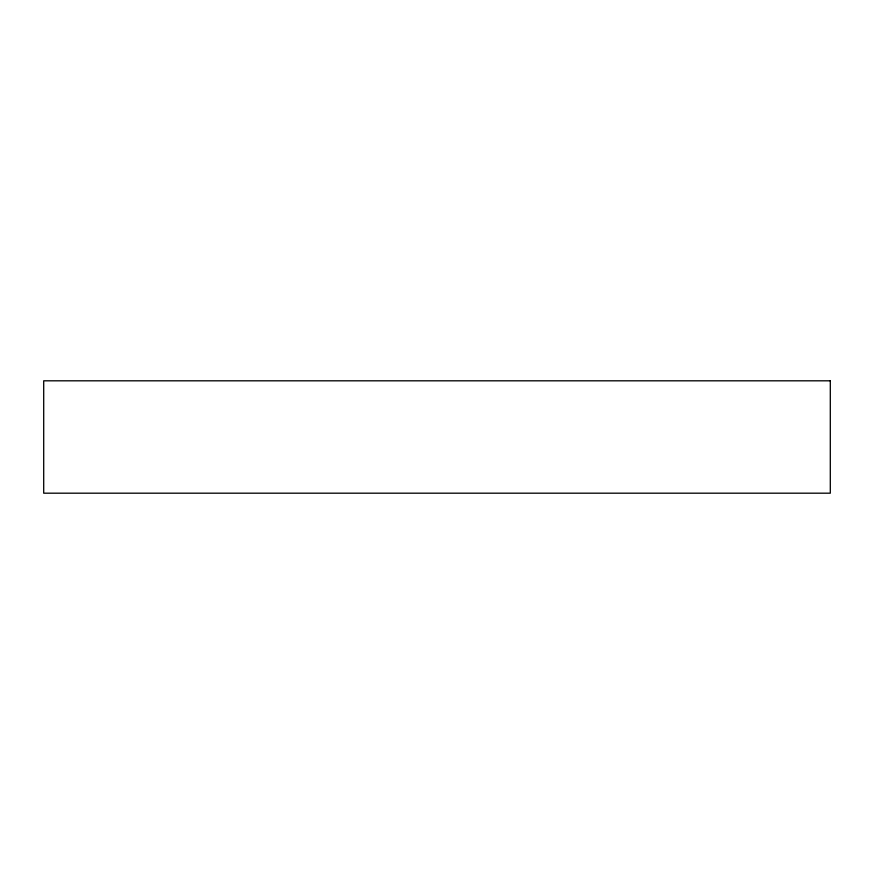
<?xml version="1.0" encoding="UTF-8"?>
<svg xmlns="http://www.w3.org/2000/svg" width="874" height="874" viewBox="0 0 874 874"><rect width="100%" height="100%" fill="white"/><g stroke="black" fill="none" stroke-linecap="round" stroke-linejoin="round"><path stroke-width="1.31" d="M830.3 380.813L43.7 380.813L43.7 493.187L830.3 493.187L830.3 380.813"/></g></svg>
